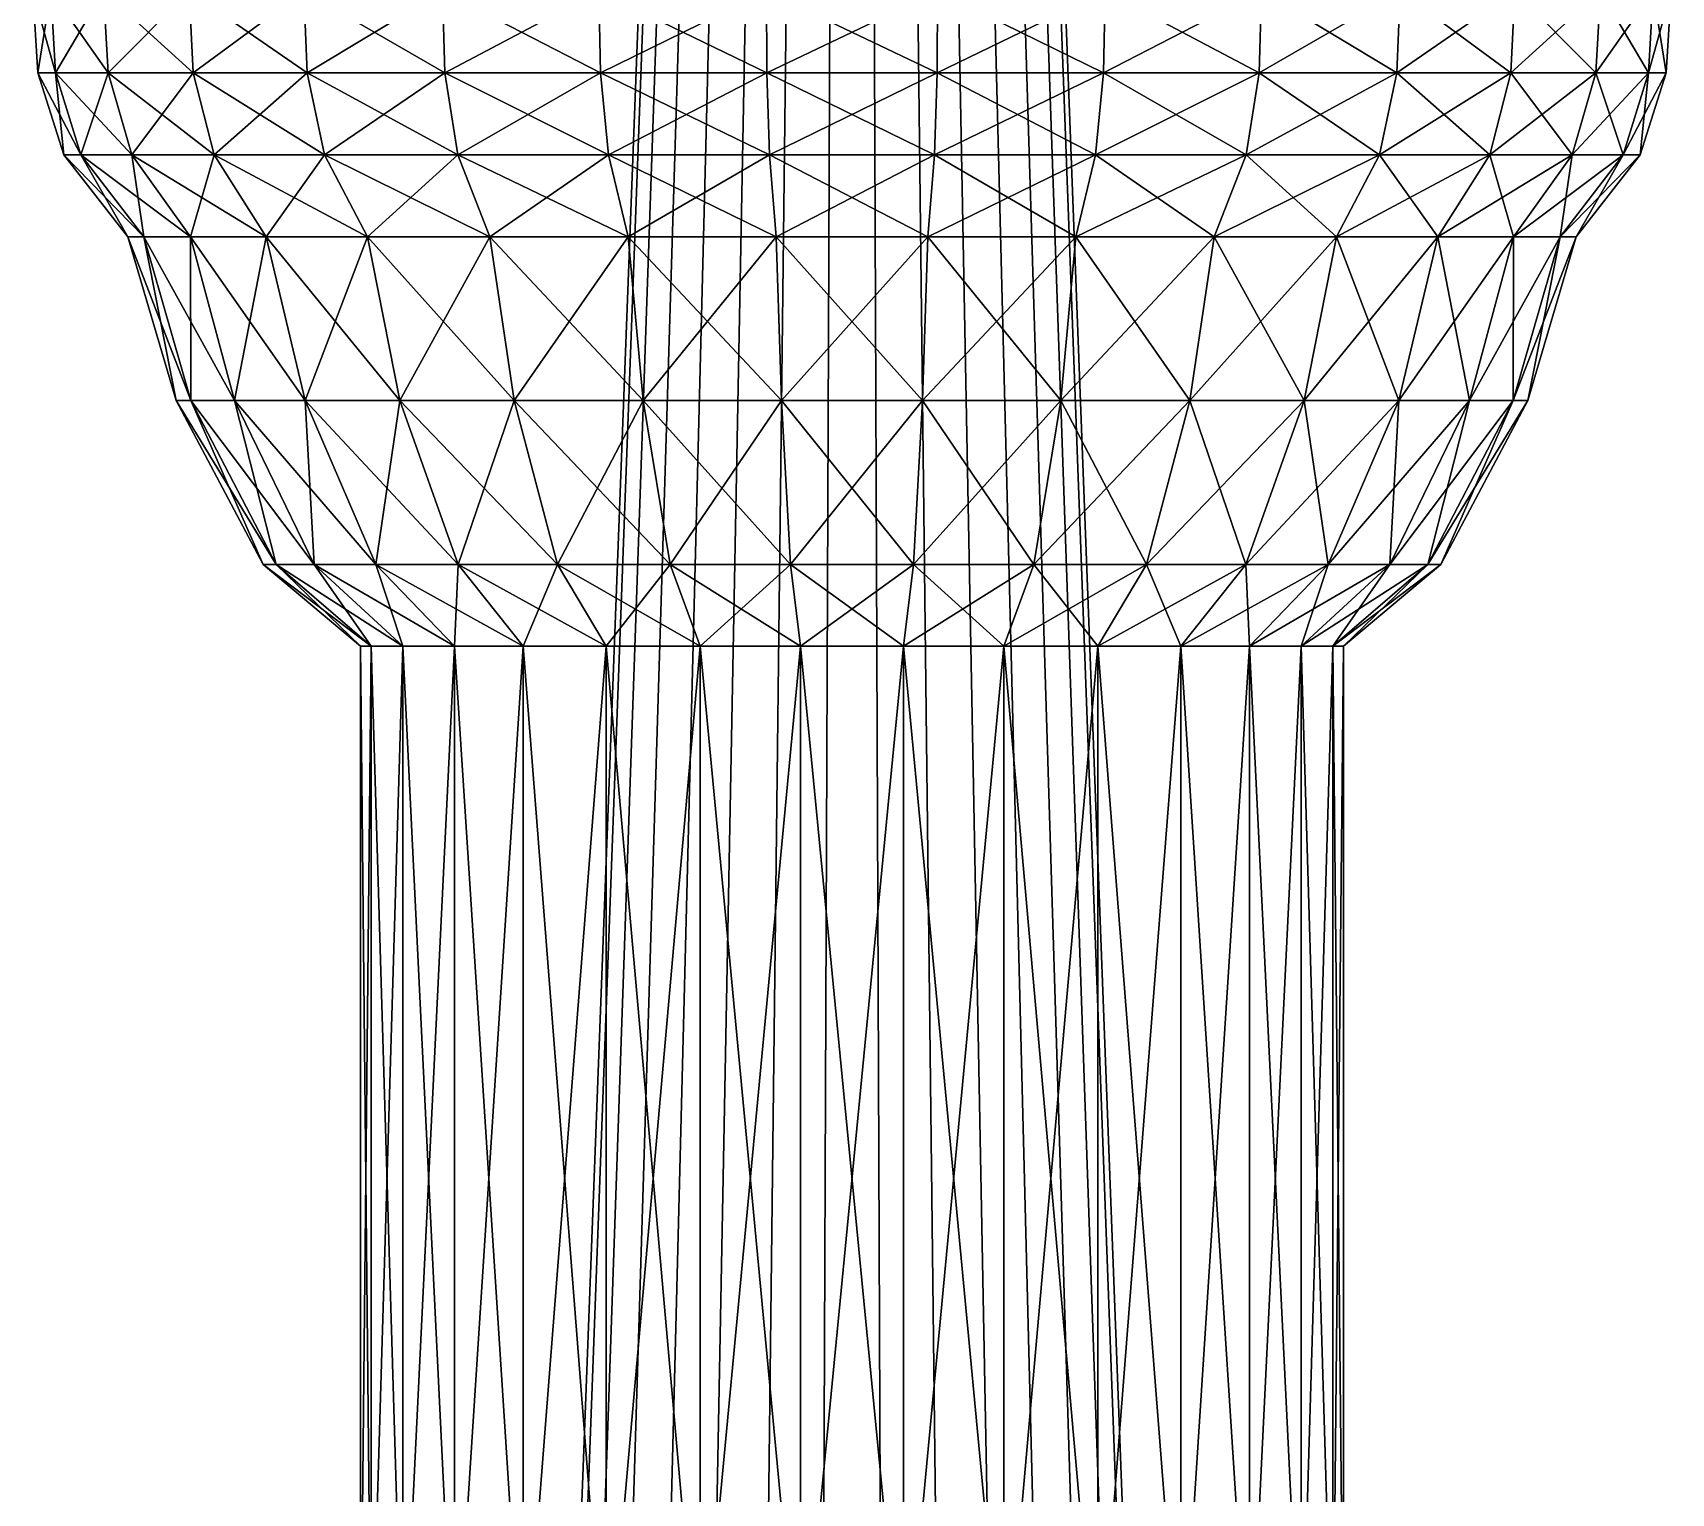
# Model space of a CAD drawing. Extents: x -6.9 to 5, y -21.1 to 53.8.
# Drawn here: x -5 to 5, y -1.67 to 7.25 of the extents above; entities that cross this region are included whole.
import ezdxf

# ---------------------------------------------------------------- set-up
doc = ezdxf.new("R2010")
doc.units = 0
doc.header["$MEASUREMENT"] = 0
doc.layers.add('DEFAULT', color=7, linetype='CONTINUOUS')

msp = doc.modelspace()

# ---------------------------------------------------------------- linework, layer by layer
at = {"layer": 'DEFAULT'}
for points in [[(-1.956295, -11, -0.415823), (0, 41.75), (-2, -11)], [(-2, -11), (0, 41.75), (-1.956295, -11, 0.415823)], [(-1.827091, -11, -0.813473), (0, 41.75), (-1.956295, -11, -0.415823)], [(-1.956295, -11, 0.415823), (0, 41.75), (-1.827091, -11, 0.813473)], [(-1.618034, -11, -1.17557), (0, 41.75), (-1.827091, -11, -0.813473)], [(-1.827091, -11, 0.813473), (0, 41.75), (-1.618034, -11, 1.17557)], [(-1.338261, -11, -1.48629), (0, 41.75), (-1.618034, -11, -1.175571)], [(-1.618034, -11, 1.175571), (0, 41.75), (-1.338261, -11, 1.48629)], [(-1, -11, -1.732051), (0, 41.75), (-1.338261, -11, -1.48629)], [(-1.338261, -11, 1.48629), (0, 41.75), (-1, -11, 1.732051)], [(-0.618034, -11, -1.902113), (0, 41.75), (-1, -11, -1.732051)], [(-1, -11, 1.732051), (0, 41.75), (-0.618034, -11, 1.902113)], [(-0.209057, -11, -1.989044), (0, 41.75), (-0.618034, -11, -1.902113)], [(-0.618034, -11, 1.902113), (0, 41.75), (-0.209057, -11, 1.989044)], [(0.209057, -11, -1.989044), (0, 41.75), (-0.209057, -11, -1.989044)], [(-0.209057, -11, 1.989044), (0, 41.75), (0.209057, -11, 1.989044)], [(0.209057, -11, 1.989044), (0, 41.75), (0.618034, -11, 1.902113)], [(0.618034, -11, 1.902113), (0, 41.75), (1, -11, 1.732051)], [(1, -11, 1.732051), (0, 41.75), (1.338261, -11, 1.48629)], [(1.338261, -11, 1.48629), (0, 41.75), (1.618034, -11, 1.175571)], [(1.618034, -11, 1.17557), (0, 41.75), (1.827091, -11, 0.813473)], [(1.827091, -11, 0.813473), (0, 41.75), (1.956295, -11, 0.415823)], [(1.956295, -11, 0.415823), (0, 41.75), (2, -11)], [(2, -11), (0, 41.75), (1.956295, -11, -0.415823)], [(1.956295, -11, -0.415823), (0, 41.75), (1.827091, -11, -0.813473)], [(1.827091, -11, -0.813473), (0, 41.75), (1.618034, -11, -1.17557)], [(1.618034, -11, -1.175571), (0, 41.75), (1.338261, -11, -1.48629)], [(1.338261, -11, -1.48629), (0, 41.75), (1, -11, -1.732051)], [(1, -11, -1.732051), (0, 41.75), (0.618034, -11, -1.902113)], [(0.618034, -11, -1.902113), (0, 41.75), (0.209057, -11, -1.989044)], [(-4.890738, 7.5, 1.039558), (-5, 7.5), (-4.969227, 7, -0.000001)], [(-4.860636, 7, -1.033161), (-4.969227, 7, 0.000001), (-5, 7.5)], [(-5, 7.5), (-4.890738, 7.5, -1.039558), (-4.860636, 7, -1.033161)], [(-4.969227, 7, -0.000001), (-4.860636, 7, 1.033161), (-4.890738, 7.5, 1.039558)], [(-4.567728, 7.5, 2.033683), (-4.890738, 7.5, 1.039559), (-4.860638, 7, 1.033159)], [(-4.539614, 7, -2.021167), (-4.860638, 7, -1.033159), (-4.890738, 7.5, -1.039559)], [(-4.890738, 7.5, -1.039559), (-4.567728, 7.5, -2.033683), (-4.539614, 7, -2.021167)], [(-4.860638, 7, 1.033159), (-4.539614, 7, 2.021167), (-4.567728, 7.5, 2.033683)], [(-4.045086, 7.5, 2.938926), (-4.567728, 7.5, 2.033683), (-4.539614, 7, 2.021166)], [(-4.020187, 7, -2.920839), (-4.539614, 7, -2.021166), (-4.567728, 7.5, -2.033683)], [(-4.567728, 7.5, -2.033683), (-4.045086, 7.5, -2.938926), (-4.020187, 7, -2.920839)], [(-4.539614, 7, 2.021166), (-4.020187, 7, 2.920839), (-4.045086, 7.5, 2.938926)], [(-3.345654, 7.5, 3.715724), (-4.045084, 7.5, 2.938926), (-4.020189, 7, 2.920837)], [(-3.32506, 7, -3.692855), (-4.020189, 7, -2.920837), (-4.045084, 7.5, -2.938926)], [(-4.045084, 7.5, -2.938926), (-3.345654, 7.5, -3.715724), (-3.32506, 7, -3.692855)], [(-4.020189, 7, 2.920837), (-3.32506, 7, 3.692855), (-3.345654, 7.5, 3.715724)], [(-2.5, 7.5, 4.330127), (-3.345654, 7.5, 3.715724), (-3.325062, 7, 3.692854)], [(-2.484612, 7, -4.303476), (-3.325062, 7, -3.692854), (-3.345654, 7.5, -3.715724)], [(-3.345654, 7.5, -3.715724), (-2.5, 7.5, -4.330127), (-2.484612, 7, -4.303476)], [(-3.325062, 7, 3.692854), (-2.484612, 7, 4.303476), (-2.5, 7.5, 4.330127)], [(-1.545086, 7.5, 4.755282), (-2.5, 7.5, 4.330127), (-2.484612, 7, 4.303476)], [(-1.535576, 7, -4.726015), (-2.484612, 7, -4.303476), (-2.5, 7.5, -4.330127)], [(-2.5, 7.5, -4.330127), (-1.545086, 7.5, -4.755282), (-1.535576, 7, -4.726015)], [(-2.484612, 7, 4.303476), (-1.535576, 7, 4.726015), (-1.545086, 7.5, 4.755282)], [(-0.522644, 7.5, 4.97261), (-1.545082, 7.5, 4.755283), (-1.535576, 7, 4.726015)], [(-0.519424, 7, -4.942004), (-1.535576, 7, -4.726015), (-1.545082, 7.5, -4.755283)], [(-1.545082, 7.5, -4.755283), (-0.522644, 7.5, -4.97261), (-0.519424, 7, -4.942004)], [(-1.535576, 7, 4.726015), (-0.519424, 7, 4.942004), (-0.522644, 7.5, 4.97261)], [(0.522644, 7.5, 4.97261), (-0.522644, 7.5, 4.97261), (-0.519424, 7, 4.942004)], [(0.519424, 7, -4.942004), (-0.519424, 7, -4.942004), (-0.522644, 7.5, -4.97261)], [(-0.522644, 7.5, -4.97261), (0.522644, 7.5, -4.97261), (0.519424, 7, -4.942004)], [(-0.519424, 7, 4.942004), (0.519424, 7, 4.942004), (0.522644, 7.5, 4.97261)], [(1.535576, 7, -4.726015), (0.519424, 7, -4.942004), (0.522644, 7.5, -4.97261)], [(0.519424, 7, 4.942004), (1.535576, 7, 4.726015), (1.545082, 7.5, 4.755283)], [(1.545082, 7.5, 4.755283), (0.522644, 7.5, 4.97261), (0.519424, 7, 4.942004)], [(0.522644, 7.5, -4.97261), (1.545082, 7.5, -4.755283), (1.535576, 7, -4.726015)], [(2.484612, 7, -4.303476), (1.535576, 7, -4.726015), (1.545086, 7.5, -4.755282)], [(1.535576, 7, 4.726015), (2.484612, 7, 4.303476), (2.5, 7.5, 4.330127)], [(2.5, 7.5, 4.330127), (1.545086, 7.5, 4.755282), (1.535576, 7, 4.726015)], [(1.545086, 7.5, -4.755282), (2.5, 7.5, -4.330127), (2.484612, 7, -4.303476)], [(3.325062, 7, -3.692854), (2.484612, 7, -4.303476), (2.5, 7.5, -4.330127)], [(2.484612, 7, 4.303476), (3.325062, 7, 3.692854), (3.345654, 7.5, 3.715724)], [(3.345654, 7.5, 3.715724), (2.5, 7.5, 4.330127), (2.484612, 7, 4.303476)], [(2.5, 7.5, -4.330127), (3.345654, 7.5, -3.715724), (3.325062, 7, -3.692854)], [(4.020187, 7, -2.920837), (3.325058, 7, -3.692855), (3.345654, 7.5, -3.715724)], [(3.325058, 7, 3.692855), (4.020187, 7, 2.920837), (4.045082, 7.5, 2.938926)], [(4.045082, 7.5, 2.938926), (3.345654, 7.5, 3.715724), (3.325058, 7, 3.692855)], [(3.345654, 7.5, -3.715724), (4.045082, 7.5, -2.938926), (4.020187, 7, -2.920837)], [(4.539612, 7, -2.021166), (4.020187, 7, -2.920839), (4.045086, 7.5, -2.938926)], [(4.020187, 7, 2.920839), (4.539612, 7, 2.021166), (4.567726, 7.5, 2.033683)], [(4.567726, 7.5, 2.033683), (4.045086, 7.5, 2.938926), (4.020187, 7, 2.920839)], [(4.045086, 7.5, -2.938926), (4.567726, 7.5, -2.033683), (4.539612, 7, -2.021166)], [(4.860638, 7, -1.033159), (4.539612, 7, -2.021167), (4.567726, 7.5, -2.033683)], [(4.539612, 7, 2.021167), (4.860638, 7, 1.033159), (4.890739, 7.5, 1.039559)], [(4.890739, 7.5, 1.039559), (4.567726, 7.5, 2.033683), (4.539612, 7, 2.021167)], [(4.567726, 7.5, -2.033683), (4.890739, 7.5, -1.039559), (4.860638, 7, -1.033159)], [(4.969227, 7, 0.000001), (4.860634, 7, -1.033161), (4.890739, 7.5, -1.039558)], [(4.860634, 7, 1.033161), (4.969227, 7, -0.000001), (5, 7.5)], [(5, 7.5), (4.890739, 7.5, 1.039558), (4.860634, 7, 1.033161)], [(4.890739, 7.5, -1.039558), (5, 7.5), (4.969227, 7, 0.000001)], [(-4.969227, 7, 0.000001), (-4.706049, 6.5, -1.000303), (-4.811186, 6.5, 0.000001)], [(-4.706049, 6.5, -1.000303), (-4.969227, 7, 0.000001), (-4.860636, 7, -1.033161)], [(-4.811186, 6.5, -0.000001), (-4.860636, 7, 1.033161), (-4.969227, 7, -0.000001)], [(-4.860638, 7, -1.033159), (-4.395237, 6.5, -1.956886), (-4.706051, 6.5, -1.000301)], [(-4.395237, 6.5, -1.956886), (-4.860638, 7, -1.033159), (-4.539614, 7, -2.021167)], [(-4.706051, 6.5, 1.000301), (-4.539614, 7, 2.021167), (-4.860638, 7, 1.033159)], [(-4.860636, 7, 1.033161), (-4.811186, 6.5, -0.000001), (-4.706049, 6.5, 1.000303)], [(-4.539614, 7, 2.021167), (-4.706051, 6.5, 1.000301), (-4.395237, 6.5, 1.956886)], [(-4.539614, 7, -2.021166), (-3.89233, 6.5, -2.827945), (-4.395237, 6.5, -1.956885)], [(-3.89233, 6.5, -2.827945), (-4.539614, 7, -2.021166), (-4.020187, 7, -2.920839)], [(-4.395237, 6.5, 1.956885), (-4.020187, 7, 2.920839), (-4.539614, 7, 2.021166)], [(-4.020187, 7, 2.920839), (-4.395237, 6.5, 1.956885), (-3.89233, 6.5, 2.827945)], [(-4.020189, 7, -2.920837), (-3.219311, 6.5, -3.575408), (-3.892332, 6.5, -2.827943)], [(-3.219311, 6.5, -3.575408), (-4.020189, 7, -2.920837), (-3.32506, 7, -3.692855)], [(-3.892332, 6.5, 2.827943), (-3.32506, 7, 3.692855), (-4.020189, 7, 2.920837)], [(-3.32506, 7, 3.692855), (-3.892332, 6.5, 2.827943), (-3.219311, 6.5, 3.575408)], [(-3.325062, 7, -3.692854), (-2.405594, 6.5, -4.16661), (-3.219313, 6.5, -3.575407)], [(-2.405594, 6.5, -4.16661), (-3.325062, 7, -3.692854), (-2.484612, 7, -4.303476)], [(-3.219313, 6.5, 3.575407), (-2.484612, 7, 4.303476), (-3.325062, 7, 3.692854)], [(-2.484612, 7, 4.303476), (-3.219313, 6.5, 3.575407), (-2.405594, 6.5, 4.16661)], [(-2.484612, 7, -4.303476), (-1.48674, 6.5, -4.57571), (-2.405594, 6.5, -4.166609)], [(-1.48674, 6.5, -4.57571), (-2.484612, 7, -4.303476), (-1.535576, 7, -4.726015)], [(-2.405594, 6.5, 4.166609), (-1.535576, 7, 4.726015), (-2.484612, 7, 4.303476)], [(-1.535576, 7, 4.726015), (-2.405594, 6.5, 4.166609), (-1.48674, 6.5, 4.57571)], [(-1.535576, 7, -4.726015), (-0.502907, 6.5, -4.78483), (-1.48674, 6.5, -4.575709)], [(-0.502907, 6.5, -4.78483), (-1.535576, 7, -4.726015), (-0.519424, 7, -4.942004)], [(-1.48674, 6.5, 4.575709), (-0.519424, 7, 4.942004), (-1.535576, 7, 4.726015)], [(-0.519424, 7, 4.942004), (-1.48674, 6.5, 4.575709), (-0.502907, 6.5, 4.78483)], [(-0.519424, 7, -4.942004), (0.502907, 6.5, -4.78483), (-0.502907, 6.5, -4.78483)], [(0.502907, 6.5, -4.78483), (-0.519424, 7, -4.942004), (0.519424, 7, -4.942004)], [(-0.502907, 6.5, 4.78483), (0.519424, 7, 4.942004), (-0.519424, 7, 4.942004)], [(0.519424, 7, 4.942004), (-0.502907, 6.5, 4.78483), (0.502907, 6.5, 4.78483)], [(1.535576, 7, 4.726015), (0.502907, 6.5, 4.78483), (1.48674, 6.5, 4.575709)], [(0.502907, 6.5, 4.78483), (1.535576, 7, 4.726015), (0.519424, 7, 4.942004)], [(0.519424, 7, -4.942004), (1.48674, 6.5, -4.575709), (0.502907, 6.5, -4.78483)], [(1.48674, 6.5, -4.575709), (0.519424, 7, -4.942004), (1.535576, 7, -4.726015)], [(2.484612, 7, 4.303476), (1.48674, 6.5, 4.57571), (2.405594, 6.5, 4.166609)], [(1.48674, 6.5, 4.57571), (2.484612, 7, 4.303476), (1.535576, 7, 4.726015)], [(1.535576, 7, -4.726015), (2.405594, 6.5, -4.166609), (1.48674, 6.5, -4.57571)], [(2.405594, 6.5, -4.166609), (1.535576, 7, -4.726015), (2.484612, 7, -4.303476)], [(3.325062, 7, 3.692854), (2.405594, 6.5, 4.16661), (3.219315, 6.5, 3.575407)], [(2.405594, 6.5, 4.16661), (3.325062, 7, 3.692854), (2.484612, 7, 4.303476)], [(2.484612, 7, -4.303476), (3.219315, 6.5, -3.575407), (2.405594, 6.5, -4.16661)], [(3.219315, 6.5, -3.575407), (2.484612, 7, -4.303476), (3.325062, 7, -3.692854)], [(4.020187, 7, 2.920837), (3.219311, 6.5, 3.575408), (3.892334, 6.5, 2.827943)], [(3.219311, 6.5, 3.575408), (4.020187, 7, 2.920837), (3.325058, 7, 3.692855)], [(3.325058, 7, -3.692855), (3.892334, 6.5, -2.827943), (3.219311, 6.5, -3.575408)], [(3.892334, 6.5, -2.827943), (3.325058, 7, -3.692855), (4.020187, 7, -2.920837)], [(4.539612, 7, 2.021166), (3.89233, 6.5, 2.827945), (4.395237, 6.5, 1.956885)], [(3.89233, 6.5, 2.827945), (4.539612, 7, 2.021166), (4.020187, 7, 2.920839)], [(4.020187, 7, -2.920839), (4.395237, 6.5, -1.956885), (3.89233, 6.5, -2.827945)], [(4.395237, 6.5, -1.956885), (4.020187, 7, -2.920839), (4.539612, 7, -2.021166)], [(4.860638, 7, 1.033159), (4.395237, 6.5, 1.956886), (4.706051, 6.5, 1.000301)], [(4.395237, 6.5, 1.956886), (4.860638, 7, 1.033159), (4.539612, 7, 2.021167)], [(4.539612, 7, -2.021167), (4.706051, 6.5, -1.000301), (4.395237, 6.5, -1.956886)], [(4.706051, 6.5, -1.000301), (4.539612, 7, -2.021167), (4.860638, 7, -1.033159)], [(4.969227, 7, -0.000001), (4.706047, 6.5, 1.000303), (4.811188, 6.5, -0.000001)], [(4.706047, 6.5, 1.000303), (4.969227, 7, -0.000001), (4.860634, 7, 1.033161)], [(4.860634, 7, -1.033161), (4.811188, 6.5, 0.000001), (4.706047, 6.5, -1.000303)], [(4.811188, 6.5, 0.000001), (4.860634, 7, -1.033161), (4.969227, 7, 0.000001)], [(-4.811186, 6.5, 0.000001), (-4.322701, 6, -0.918817), (-4.419271, 6, -0.000001)], [(-4.322701, 6, -0.918817), (-4.811186, 6.5, 0.000001), (-4.706049, 6.5, -1.000303)], [(-4.419271, 6, 0.000001), (-4.706049, 6.5, 1.000303), (-4.811186, 6.5, -0.000001)], [(-4.706051, 6.5, -1.000301), (-4.037207, 6, -1.797479), (-4.322701, 6, -0.918819)], [(-4.037207, 6, -1.797479), (-4.706051, 6.5, -1.000301), (-4.395237, 6.5, -1.956886)], [(-4.322701, 6, 0.918819), (-4.395237, 6.5, 1.956886), (-4.706051, 6.5, 1.000301)], [(-4.706049, 6.5, 1.000303), (-4.419271, 6, 0.000001), (-4.322701, 6, 0.918817)], [(-4.395237, 6.5, -1.956885), (-3.575266, 6, -2.597582), (-4.037205, 6, -1.79748)], [(-3.575266, 6, -2.597582), (-4.395237, 6.5, -1.956885), (-3.89233, 6.5, -2.827945)], [(-4.395237, 6.5, 1.956886), (-4.322701, 6, 0.918819), (-4.037207, 6, 1.797479)], [(-4.037205, 6, 1.79748), (-3.89233, 6.5, 2.827945), (-4.395237, 6.5, 1.956885)], [(-3.89233, 6.5, 2.827945), (-4.037205, 6, 1.79748), (-3.575266, 6, 2.597582)], [(-3.892332, 6.5, -2.827943), (-2.957069, 6, -3.284158), (-3.575266, 6, -2.597583)], [(-2.957069, 6, -3.284158), (-3.892332, 6.5, -2.827943), (-3.219311, 6.5, -3.575408)], [(-3.575266, 6, 2.597583), (-3.219311, 6.5, 3.575408), (-3.892332, 6.5, 2.827943)], [(-3.219311, 6.5, 3.575408), (-3.575266, 6, 2.597583), (-2.957069, 6, 3.284158)], [(-3.219313, 6.5, -3.575407), (-2.209637, 6, -3.827201), (-2.957069, 6, -3.284159)], [(-2.209637, 6, -3.827201), (-3.219313, 6.5, -3.575407), (-2.405594, 6.5, -4.16661)], [(-2.957069, 6, 3.284159), (-2.405594, 6.5, 4.16661), (-3.219313, 6.5, 3.575407)], [(-2.405594, 6.5, 4.16661), (-2.957069, 6, 3.284159), (-2.209637, 6, 3.827201)], [(-2.405594, 6.5, -4.166609), (-1.365631, 6, -4.202977), (-2.209633, 6, -3.827202)], [(-1.365631, 6, -4.202977), (-2.405594, 6.5, -4.166609), (-1.48674, 6.5, -4.57571)], [(-2.209633, 6, 3.827202), (-1.48674, 6.5, 4.57571), (-2.405594, 6.5, 4.166609)], [(-1.48674, 6.5, 4.57571), (-2.209633, 6, 3.827202), (-1.365631, 6, 4.202977)], [(-1.48674, 6.5, -4.575709), (-0.461941, 6, -4.395062), (-1.365631, 6, -4.202977)], [(-0.461941, 6, -4.395062), (-1.48674, 6.5, -4.575709), (-0.502907, 6.5, -4.78483)], [(-1.365631, 6, 4.202977), (-0.502907, 6.5, 4.78483), (-1.48674, 6.5, 4.575709)], [(-0.502907, 6.5, 4.78483), (-1.365631, 6, 4.202977), (-0.461941, 6, 4.395062)], [(-0.502907, 6.5, -4.78483), (0.461937, 6, -4.395062), (-0.461937, 6, -4.395062)], [(0.461937, 6, -4.395062), (-0.502907, 6.5, -4.78483), (0.502907, 6.5, -4.78483)], [(-0.461937, 6, 4.395062), (0.502907, 6.5, 4.78483), (-0.502907, 6.5, 4.78483)], [(0.502907, 6.5, 4.78483), (-0.461937, 6, 4.395062), (0.461937, 6, 4.395062)], [(1.48674, 6.5, 4.575709), (0.461941, 6, 4.395062), (1.365631, 6, 4.202977)], [(0.461941, 6, 4.395062), (1.48674, 6.5, 4.575709), (0.502907, 6.5, 4.78483)], [(0.502907, 6.5, -4.78483), (1.365631, 6, -4.202977), (0.461941, 6, -4.395062)], [(1.365631, 6, -4.202977), (0.502907, 6.5, -4.78483), (1.48674, 6.5, -4.575709)], [(2.405594, 6.5, 4.166609), (1.365631, 6, 4.202977), (2.209633, 6, 3.827202)], [(1.365631, 6, 4.202977), (2.405594, 6.5, 4.166609), (1.48674, 6.5, 4.57571)], [(1.48674, 6.5, -4.57571), (2.209633, 6, -3.827202), (1.365631, 6, -4.202977)], [(2.209633, 6, -3.827202), (1.48674, 6.5, -4.57571), (2.405594, 6.5, -4.166609)], [(3.219315, 6.5, 3.575407), (2.209637, 6, 3.827201), (2.957069, 6, 3.284159)], [(2.209637, 6, 3.827201), (3.219315, 6.5, 3.575407), (2.405594, 6.5, 4.16661)], [(2.405594, 6.5, -4.16661), (2.957069, 6, -3.284159), (2.209637, 6, -3.827201)], [(2.957069, 6, -3.284159), (2.405594, 6.5, -4.16661), (3.219315, 6.5, -3.575407)], [(3.892334, 6.5, 2.827943), (2.957069, 6, 3.284158), (3.575264, 6, 2.597583)], [(2.957069, 6, 3.284158), (3.892334, 6.5, 2.827943), (3.219311, 6.5, 3.575408)], [(3.219311, 6.5, -3.575408), (3.575264, 6, -2.597583), (2.957069, 6, -3.284158)], [(3.575264, 6, -2.597583), (3.219311, 6.5, -3.575408), (3.892334, 6.5, -2.827943)], [(4.395237, 6.5, 1.956885), (3.575264, 6, 2.597582), (4.037205, 6, 1.79748)], [(3.575264, 6, 2.597582), (4.395237, 6.5, 1.956885), (3.89233, 6.5, 2.827945)], [(3.89233, 6.5, -2.827945), (4.037205, 6, -1.79748), (3.575264, 6, -2.597582)], [(4.037205, 6, -1.79748), (3.89233, 6.5, -2.827945), (4.395237, 6.5, -1.956885)], [(4.706051, 6.5, 1.000301), (4.037209, 6, 1.797479), (4.322701, 6, 0.918819)], [(4.037209, 6, 1.797479), (4.706051, 6.5, 1.000301), (4.395237, 6.5, 1.956886)], [(4.395237, 6.5, -1.956886), (4.322701, 6, -0.918819), (4.037209, 6, -1.797479)], [(4.811188, 6.5, -0.000001), (4.322701, 6, 0.918817), (4.419273, 6, 0.000001)], [(4.322701, 6, 0.918817), (4.811188, 6.5, -0.000001), (4.706047, 6.5, 1.000303)], [(4.706047, 6.5, -1.000303), (4.419273, 6, -0.000001), (4.322701, 6, -0.918817)], [(4.322701, 6, -0.918819), (4.395237, 6.5, -1.956886), (4.706051, 6.5, -1.000301)], [(4.419273, 6, -0.000001), (4.706047, 6.5, -1.000303), (4.811188, 6.5, 0.000001)], [(-4.419271, 6, -0.000001), (-4.034796, 5, -0.857623), (-4.124937, 5)], [(-4.034796, 5, -0.857623), (-4.419271, 6, -0.000001), (-4.322701, 6, -0.918817)], [(-4.124937, 5), (-4.322701, 6, 0.918817), (-4.419271, 6, 0.000001)], [(-4.322701, 6, -0.918819), (-3.768316, 5, -1.677763), (-4.034796, 5, -0.857622)], [(-3.768316, 5, -1.677763), (-4.322701, 6, -0.918819), (-4.037207, 6, -1.797479)], [(-4.322701, 6, 0.918817), (-4.124937, 5), (-4.034796, 5, 0.857623)], [(-4.034796, 5, 0.857622), (-4.037207, 6, 1.797479), (-4.322701, 6, 0.918819)], [(-4.037207, 6, 1.797479), (-4.034796, 5, 0.857622), (-3.768316, 5, 1.677763)], [(-4.037205, 6, -1.79748), (-3.337143, 5, -2.424577), (-3.768316, 5, -1.677763)], [(-3.337143, 5, -2.424577), (-4.037205, 6, -1.79748), (-3.575266, 6, -2.597582)], [(-3.768316, 5, 1.677763), (-3.575266, 6, 2.597582), (-4.037205, 6, 1.79748)], [(-3.575266, 6, 2.597582), (-3.768316, 5, 1.677763), (-3.337143, 5, 2.424577)], [(-3.575266, 6, -2.597583), (-2.76012, 5, -3.065425), (-3.337143, 5, -2.424577)], [(-2.76012, 5, -3.065425), (-3.575266, 6, -2.597583), (-2.957069, 6, -3.284158)], [(-3.337143, 5, 2.424577), (-2.957069, 6, 3.284158), (-3.575266, 6, 2.597583)], [(-2.957069, 6, 3.284158), (-3.337143, 5, 2.424577), (-2.76012, 5, 3.065425)], [(-2.957069, 6, -3.284159), (-2.062469, 5, -3.572299), (-2.76012, 5, -3.065425)], [(-2.062469, 5, -3.572299), (-2.957069, 6, -3.284159), (-2.209637, 6, -3.827201)], [(-2.76012, 5, 3.065425), (-2.209637, 6, 3.827201), (-2.957069, 6, 3.284159)], [(-2.209637, 6, 3.827201), (-2.76012, 5, 3.065425), (-2.062469, 5, 3.572299)], [(-2.209633, 6, -3.827202), (-1.274673, 5, -3.923047), (-2.062469, 5, -3.572299)], [(-1.274673, 5, -3.923047), (-2.209633, 6, -3.827202), (-1.365631, 6, -4.202977)], [(-2.062469, 5, 3.572299), (-1.365631, 6, 4.202977), (-2.209633, 6, 3.827202)], [(-1.365631, 6, 4.202977), (-2.062469, 5, 3.572299), (-1.274673, 5, 3.923047)], [(-1.365631, 6, -4.202977), (-0.431175, 5, -4.102339), (-1.274673, 5, -3.923047)], [(-0.431175, 5, -4.102339), (-1.365631, 6, -4.202977), (-0.461941, 6, -4.395062)], [(-1.274673, 5, 3.923047), (-0.461941, 6, 4.395062), (-1.365631, 6, 4.202977)], [(-0.461941, 6, 4.395062), (-1.274673, 5, 3.923047), (-0.431175, 5, 4.102339)], [(-0.461937, 6, -4.395062), (0.431175, 5, -4.102339), (-0.431175, 5, -4.102339)], [(0.431175, 5, -4.102339), (-0.461937, 6, -4.395062), (0.461937, 6, -4.395062)], [(-0.431175, 5, 4.102339), (0.461937, 6, 4.395062), (-0.461937, 6, 4.395062)], [(0.461937, 6, 4.395062), (-0.431175, 5, 4.102339), (0.431175, 5, 4.102339)], [(1.365631, 6, 4.202977), (0.431175, 5, 4.102339), (1.274673, 5, 3.923047)], [(0.431175, 5, 4.102339), (1.365631, 6, 4.202977), (0.461941, 6, 4.395062)], [(0.461941, 6, -4.395062), (1.274673, 5, -3.923047), (0.431175, 5, -4.102339)], [(1.274673, 5, -3.923047), (0.461941, 6, -4.395062), (1.365631, 6, -4.202977)], [(2.209633, 6, 3.827202), (1.274673, 5, 3.923047), (2.062469, 5, 3.572299)], [(1.274673, 5, 3.923047), (2.209633, 6, 3.827202), (1.365631, 6, 4.202977)], [(1.365631, 6, -4.202977), (2.062469, 5, -3.572299), (1.274673, 5, -3.923047)], [(2.062469, 5, -3.572299), (1.365631, 6, -4.202977), (2.209633, 6, -3.827202)], [(2.957069, 6, 3.284159), (2.062469, 5, 3.572299), (2.76012, 5, 3.065425)], [(2.062469, 5, 3.572299), (2.957069, 6, 3.284159), (2.209637, 6, 3.827201)], [(2.209637, 6, -3.827201), (2.76012, 5, -3.065425), (2.062469, 5, -3.572299)], [(2.76012, 5, -3.065425), (2.209637, 6, -3.827201), (2.957069, 6, -3.284159)], [(3.575264, 6, 2.597583), (2.76012, 5, 3.065425), (3.337143, 5, 2.424577)], [(2.76012, 5, 3.065425), (3.575264, 6, 2.597583), (2.957069, 6, 3.284158)], [(2.957069, 6, -3.284158), (3.337143, 5, -2.424577), (2.76012, 5, -3.065425)], [(3.337143, 5, -2.424577), (2.957069, 6, -3.284158), (3.575264, 6, -2.597583)], [(4.037205, 6, 1.79748), (3.337143, 5, 2.424577), (3.768318, 5, 1.677763)], [(3.337143, 5, 2.424577), (4.037205, 6, 1.79748), (3.575264, 6, 2.597582)], [(3.575264, 6, -2.597582), (3.768318, 5, -1.677763), (3.337143, 5, -2.424577)], [(3.768318, 5, -1.677763), (3.575264, 6, -2.597582), (4.037205, 6, -1.79748)], [(4.322701, 6, 0.918819), (3.768318, 5, 1.677763), (4.034798, 5, 0.857622)], [(3.768318, 5, 1.677763), (4.322701, 6, 0.918819), (4.037209, 6, 1.797479)], [(4.037209, 6, -1.797479), (4.034798, 5, -0.857622), (3.768318, 5, -1.677763)], [(4.419273, 6, 0.000001), (4.034798, 5, 0.857623), (4.124939, 5)], [(4.034798, 5, 0.857623), (4.419273, 6, 0.000001), (4.322701, 6, 0.918817)], [(4.322701, 6, -0.918817), (4.124939, 5), (4.034798, 5, -0.857623)], [(4.034798, 5, -0.857622), (4.037209, 6, -1.797479), (4.322701, 6, -0.918819)], [(4.124939, 5), (4.322701, 6, -0.918817), (4.419273, 6, -0.000001)], [(-4.034796, 5, 0.857623), (-4.124937, 5), (-3.593233, 4)], [(-3.514713, 4, -0.747075), (-3.593233, 4), (-4.124937, 5)], [(-4.124937, 5), (-4.034796, 5, -0.857623), (-3.514713, 4, -0.747075)], [(-3.768316, 5, 1.677763), (-4.034796, 5, 0.857622), (-3.514713, 4, 0.747075)], [(-3.593233, 4), (-3.514713, 4, 0.747075), (-4.034796, 5, 0.857623)], [(-3.282581, 4, -1.4615), (-3.514713, 4, -0.747075), (-4.034796, 5, -0.857622)], [(-4.034796, 5, -0.857622), (-3.768316, 5, -1.677763), (-3.282581, 4, -1.4615)], [(-3.337143, 5, 2.424577), (-3.768316, 5, 1.677763), (-3.282581, 4, 1.4615)], [(-3.514713, 4, 0.747075), (-3.282581, 4, 1.4615), (-3.768316, 5, 1.677763)], [(-2.906986, 4, -2.11205), (-3.282581, 4, -1.4615), (-3.768316, 5, -1.677763)], [(-3.768316, 5, -1.677763), (-3.337143, 5, -2.424577), (-2.906986, 4, -2.11205)], [(-2.76012, 5, 3.065425), (-3.337143, 5, 2.424577), (-2.906986, 4, 2.11205)], [(-3.282581, 4, 1.4615), (-2.906986, 4, 2.11205), (-3.337143, 5, 2.424577)], [(-2.404343, 4, -2.670293), (-2.906986, 4, -2.11205), (-3.337143, 5, -2.424577)], [(-3.337143, 5, -2.424577), (-2.76012, 5, -3.065425), (-2.404343, 4, -2.670293)], [(-2.906986, 4, 2.11205), (-2.404343, 4, 2.670293), (-2.76012, 5, 3.065425)], [(-2.062469, 5, 3.572299), (-2.76012, 5, 3.065425), (-2.404343, 4, 2.670293)], [(-1.796616, 4, -3.111831), (-2.404343, 4, -2.670293), (-2.76012, 5, -3.065425)], [(-2.76012, 5, -3.065425), (-2.062469, 5, -3.572299), (-1.796616, 4, -3.111831)], [(-2.404343, 4, 2.670293), (-1.796616, 4, 3.111831), (-2.062469, 5, 3.572299)], [(-1.274673, 5, 3.923047), (-2.062469, 5, 3.572299), (-1.796616, 4, 3.111832)], [(-1.110371, 4, -3.417368), (-1.796616, 4, -3.111832), (-2.062469, 5, -3.572299)], [(-2.062469, 5, -3.572299), (-1.274673, 5, -3.923047), (-1.110371, 4, -3.417368)], [(-1.796616, 4, 3.111832), (-1.110371, 4, 3.417368), (-1.274673, 5, 3.923047)], [(-0.431175, 5, 4.102339), (-1.274673, 5, 3.923047), (-1.110371, 4, 3.417368)], [(-0.375595, 4, -3.57355), (-1.110371, 4, -3.417368), (-1.274673, 5, -3.923047)], [(-1.274673, 5, -3.923047), (-0.431175, 5, -4.102339), (-0.375595, 4, -3.57355)], [(-1.110371, 4, 3.417368), (-0.375595, 4, 3.57355), (-0.431175, 5, 4.102339)], [(0.431175, 5, 4.102339), (-0.431175, 5, 4.102339), (-0.375595, 4, 3.57355)], [(0.375595, 4, -3.57355), (-0.375595, 4, -3.57355), (-0.431175, 5, -4.102339)], [(-0.431175, 5, -4.102339), (0.431175, 5, -4.102339), (0.375595, 4, -3.57355)], [(-0.375595, 4, 3.57355), (0.375595, 4, 3.57355), (0.431175, 5, 4.102339)], [(1.110371, 4, -3.417368), (0.375595, 4, -3.57355), (0.431175, 5, -4.102339)], [(0.375595, 4, 3.57355), (1.110371, 4, 3.417368), (1.274673, 5, 3.923047)], [(1.274673, 5, 3.923047), (0.431175, 5, 4.102339), (0.375595, 4, 3.57355)], [(0.431175, 5, -4.102339), (1.274673, 5, -3.923047), (1.110371, 4, -3.417368)], [(1.796616, 4, -3.111832), (1.110371, 4, -3.417368), (1.274673, 5, -3.923047)], [(1.110371, 4, 3.417368), (1.796616, 4, 3.111832), (2.062469, 5, 3.572299)], [(2.062469, 5, 3.572299), (1.274673, 5, 3.923047), (1.110371, 4, 3.417368)], [(1.274673, 5, -3.923047), (2.062469, 5, -3.572299), (1.796616, 4, -3.111832)], [(2.404343, 4, -2.670293), (1.796616, 4, -3.111831), (2.062469, 5, -3.572299)], [(1.796616, 4, 3.111831), (2.404343, 4, 2.670293), (2.76012, 5, 3.065425)], [(2.76012, 5, 3.065425), (2.062469, 5, 3.572299), (1.796616, 4, 3.111831)], [(2.062469, 5, -3.572299), (2.76012, 5, -3.065425), (2.404343, 4, -2.670293)], [(2.906986, 4, -2.11205), (2.404343, 4, -2.670293), (2.76012, 5, -3.065425)], [(2.404343, 4, 2.670293), (2.906986, 4, 2.11205), (3.337143, 5, 2.424577)], [(3.337143, 5, 2.424577), (2.76012, 5, 3.065425), (2.404343, 4, 2.670293)], [(2.76012, 5, -3.065425), (3.337143, 5, -2.424577), (2.906986, 4, -2.11205)], [(3.282581, 4, -1.4615), (2.906986, 4, -2.11205), (3.337143, 5, -2.424577)], [(2.906986, 4, 2.11205), (3.282581, 4, 1.4615), (3.768318, 5, 1.677763)], [(3.768318, 5, 1.677763), (3.337143, 5, 2.424577), (2.906986, 4, 2.11205)], [(3.337143, 5, -2.424577), (3.768318, 5, -1.677763), (3.282581, 4, -1.4615)], [(3.514713, 4, -0.747075), (3.282581, 4, -1.4615), (3.768318, 5, -1.677763)], [(3.282581, 4, 1.4615), (3.514713, 4, 0.747075), (4.034798, 5, 0.857622)], [(4.034798, 5, 0.857622), (3.768318, 5, 1.677763), (3.282581, 4, 1.4615)], [(3.768318, 5, -1.677763), (4.034798, 5, -0.857622), (3.514713, 4, -0.747075)], [(3.593231, 4), (3.514713, 4, -0.747075), (4.034798, 5, -0.857623)], [(3.514713, 4, 0.747075), (3.593231, 4), (4.124939, 5)], [(4.124939, 5), (4.034798, 5, 0.857623), (3.514713, 4, 0.747075)], [(4.034798, 5, -0.857623), (4.124939, 5), (3.593231, 4)], [(-3.593233, 4), (-2.934441, 3.5, -0.623735), (-3, 3.5)], [(-2.934441, 3.5, -0.623735), (-3.593233, 4), (-3.514713, 4, -0.747075)], [(-3, 3.5), (-3.514713, 4, 0.747075), (-3.593233, 4)], [(-3.514713, 4, -0.747075), (-2.740639, 3.5, -1.22021), (-2.934441, 3.5, -0.623735)], [(-2.740639, 3.5, -1.22021), (-3.514713, 4, -0.747075), (-3.282581, 4, -1.4615)], [(-3.514713, 4, 0.747075), (-3, 3.5), (-2.934441, 3.5, 0.623735)], [(-2.934441, 3.5, 0.623735), (-3.282581, 4, 1.4615), (-3.514713, 4, 0.747075)], [(-3.282581, 4, -1.4615), (-2.427052, 3.5, -1.763356), (-2.740639, 3.5, -1.22021)], [(-2.427052, 3.5, -1.763356), (-3.282581, 4, -1.4615), (-2.906986, 4, -2.11205)], [(-3.282581, 4, 1.4615), (-2.934441, 3.5, 0.623735), (-2.740639, 3.5, 1.22021)], [(-2.740639, 3.5, 1.22021), (-2.906986, 4, 2.11205), (-3.282581, 4, 1.4615)], [(-2.906986, 4, -2.11205), (-2.007393, 3.5, -2.229434), (-2.427052, 3.5, -1.763356)], [(-2.007393, 3.5, -2.229434), (-2.906986, 4, -2.11205), (-2.404343, 4, -2.670293)], [(-2.906986, 4, 2.11205), (-2.740639, 3.5, 1.22021), (-2.427052, 3.5, 1.763356)], [(-2.427052, 3.5, 1.763356), (-2.404343, 4, 2.670293), (-2.906986, 4, 2.11205)], [(-2.404343, 4, 2.670293), (-2.427052, 3.5, 1.763356), (-2.007393, 3.5, 2.229434)], [(-2.404343, 4, -2.670293), (-1.5, 3.5, -2.598076), (-2.007393, 3.5, -2.229434)], [(-1.5, 3.5, -2.598076), (-2.404343, 4, -2.670293), (-1.796616, 4, -3.111831)], [(-2.007393, 3.5, 2.229434), (-1.796616, 4, 3.111831), (-2.404343, 4, 2.670293)], [(-1.796616, 4, 3.111831), (-2.007393, 3.5, 2.229434), (-1.5, 3.5, 2.598076)], [(-1.796616, 4, -3.111832), (-0.927052, 3.5, -2.853169), (-1.5, 3.5, -2.598076)], [(-0.927052, 3.5, -2.853169), (-1.796616, 4, -3.111832), (-1.110371, 4, -3.417368)], [(-1.5, 3.5, 2.598076), (-1.110371, 4, 3.417368), (-1.796616, 4, 3.111832)], [(-1.110371, 4, 3.417368), (-1.5, 3.5, 2.598076), (-0.927052, 3.5, 2.853169)], [(-1.110371, 4, -3.417368), (-0.313583, 3.5, -2.983566), (-0.927052, 3.5, -2.853169)], [(-0.313583, 3.5, -2.983566), (-1.110371, 4, -3.417368), (-0.375595, 4, -3.57355)], [(-0.927052, 3.5, 2.853169), (-0.375595, 4, 3.57355), (-1.110371, 4, 3.417368)], [(-0.375595, 4, 3.57355), (-0.927052, 3.5, 2.853169), (-0.313583, 3.5, 2.983566)], [(-0.375595, 4, -3.57355), (0.313583, 3.5, -2.983566), (-0.313583, 3.5, -2.983566)], [(0.313583, 3.5, -2.983566), (-0.375595, 4, -3.57355), (0.375595, 4, -3.57355)], [(-0.313583, 3.5, 2.983566), (0.375595, 4, 3.57355), (-0.375595, 4, 3.57355)], [(0.375595, 4, 3.57355), (-0.313583, 3.5, 2.983566), (0.313583, 3.5, 2.983566)], [(1.110371, 4, 3.417368), (0.313583, 3.5, 2.983566), (0.927052, 3.5, 2.853169)], [(0.313583, 3.5, 2.983566), (1.110371, 4, 3.417368), (0.375595, 4, 3.57355)], [(0.375595, 4, -3.57355), (0.927052, 3.5, -2.853169), (0.313583, 3.5, -2.983566)], [(0.927052, 3.5, -2.853169), (0.375595, 4, -3.57355), (1.110371, 4, -3.417368)], [(1.796616, 4, 3.111832), (0.927052, 3.5, 2.853169), (1.5, 3.5, 2.598076)], [(0.927052, 3.5, 2.853169), (1.796616, 4, 3.111832), (1.110371, 4, 3.417368)], [(1.110371, 4, -3.417368), (1.5, 3.5, -2.598076), (0.927052, 3.5, -2.853169)], [(1.5, 3.5, -2.598076), (1.110371, 4, -3.417368), (1.796616, 4, -3.111832)], [(2.404343, 4, 2.670293), (1.5, 3.5, 2.598076), (2.007393, 3.5, 2.229434)], [(1.5, 3.5, 2.598076), (2.404343, 4, 2.670293), (1.796616, 4, 3.111831)], [(1.796616, 4, -3.111831), (2.007393, 3.5, -2.229434), (1.5, 3.5, -2.598076)], [(2.007393, 3.5, -2.229434), (1.796616, 4, -3.111831), (2.404343, 4, -2.670293)], [(2.906986, 4, 2.11205), (2.007393, 3.5, 2.229434), (2.427052, 3.5, 1.763356)], [(2.007393, 3.5, 2.229434), (2.906986, 4, 2.11205), (2.404343, 4, 2.670293)], [(2.404343, 4, -2.670293), (2.427052, 3.5, -1.763356), (2.007393, 3.5, -2.229434)], [(2.427052, 3.5, -1.763356), (2.404343, 4, -2.670293), (2.906986, 4, -2.11205)], [(3.282581, 4, 1.4615), (2.427052, 3.5, 1.763356), (2.740639, 3.5, 1.22021)], [(2.427052, 3.5, 1.763356), (3.282581, 4, 1.4615), (2.906986, 4, 2.11205)], [(2.906986, 4, -2.11205), (2.740639, 3.5, -1.22021), (2.427052, 3.5, -1.763356)], [(3.514713, 4, 0.747075), (2.740639, 3.5, 1.22021), (2.934441, 3.5, 0.623735)], [(2.740639, 3.5, 1.22021), (3.514713, 4, 0.747075), (3.282581, 4, 1.4615)], [(3.282581, 4, -1.4615), (2.934441, 3.5, -0.623735), (2.740639, 3.5, -1.22021)], [(2.740639, 3.5, -1.22021), (2.906986, 4, -2.11205), (3.282581, 4, -1.4615)], [(3.593231, 4), (2.934441, 3.5, 0.623735), (3, 3.5)], [(2.934441, 3.5, 0.623735), (3.593231, 4), (3.514713, 4, 0.747075)], [(3.514713, 4, -0.747075), (3, 3.5), (2.934441, 3.5, -0.623735)], [(2.934441, 3.5, -0.623735), (3.282581, 4, -1.4615), (3.514713, 4, -0.747075)], [(3, 3.5), (3.514713, 4, -0.747075), (3.593231, 4)], [(-2.934441, -3, 0.623735), (-2.934441, 3.5, 0.623735), (-3, -3)], [(-3, -3), (-3, 3.5), (-2.934441, -3, -0.623735)], [(-2.934441, -3, -0.623735), (-3, 3.5), (-2.934441, 3.5, -0.623735)], [(-3, -3), (-2.934441, 3.5, 0.623735), (-3, 3.5)], [(-2.740639, -3, 1.22021), (-2.740639, 3.5, 1.22021), (-2.934441, -3, 0.623735)], [(-2.934441, -3, -0.623735), (-2.934441, 3.5, -0.623735), (-2.740639, -3, -1.22021)], [(-2.740639, -3, -1.22021), (-2.934441, 3.5, -0.623735), (-2.740639, 3.5, -1.22021)], [(-2.934441, -3, 0.623735), (-2.740639, 3.5, 1.22021), (-2.934441, 3.5, 0.623735)], [(-2.427052, -3, 1.763356), (-2.427052, 3.5, 1.763356), (-2.740639, -3, 1.22021)], [(-2.740639, -3, -1.22021), (-2.740639, 3.5, -1.22021), (-2.427052, -3, -1.763356)], [(-2.427052, -3, -1.763356), (-2.740639, 3.5, -1.22021), (-2.427052, 3.5, -1.763356)], [(-2.740639, -3, 1.22021), (-2.427052, 3.5, 1.763356), (-2.740639, 3.5, 1.22021)], [(-2.007393, -3, 2.229434), (-2.007393, 3.5, 2.229434), (-2.427052, -3, 1.763356)], [(-2.427052, -3, -1.763356), (-2.427052, 3.5, -1.763356), (-2.007393, -3, -2.229434)], [(-2.007393, -3, -2.229434), (-2.427052, 3.5, -1.763356), (-2.007393, 3.5, -2.229434)], [(-2.427052, -3, 1.763356), (-2.007393, 3.5, 2.229434), (-2.427052, 3.5, 1.763356)], [(-1.5, -3, 2.598076), (-1.5, 3.5, 2.598076), (-2.007393, -3, 2.229434)], [(-2.007393, -3, -2.229434), (-2.007393, 3.5, -2.229434), (-1.5, -3, -2.598076)], [(-1.5, -3, -2.598076), (-2.007393, 3.5, -2.229434), (-1.5, 3.5, -2.598076)], [(-2.007393, -3, 2.229434), (-1.5, 3.5, 2.598076), (-2.007393, 3.5, 2.229434)], [(-0.927052, -3, 2.853169), (-0.927052, 3.5, 2.853169), (-1.5, -3, 2.598076)], [(-1.5, -3, -2.598076), (-1.5, 3.5, -2.598076), (-0.927052, -3, -2.853169)], [(-0.927052, -3, -2.853169), (-1.5, 3.5, -2.598076), (-0.927052, 3.5, -2.853169)], [(-1.5, -3, 2.598076), (-0.927052, 3.5, 2.853169), (-1.5, 3.5, 2.598076)], [(-0.313583, -3, 2.983566), (-0.313583, 3.5, 2.983566), (-0.927052, -3, 2.853169)], [(-0.927052, -3, -2.853169), (-0.927052, 3.5, -2.853169), (-0.313583, -3, -2.983566)], [(-0.313583, -3, -2.983566), (-0.927052, 3.5, -2.853169), (-0.313583, 3.5, -2.983566)], [(-0.927052, -3, 2.853169), (-0.313583, 3.5, 2.983566), (-0.927052, 3.5, 2.853169)], [(0.313583, -3, 2.983566), (0.313583, 3.5, 2.983566), (-0.313583, -3, 2.983566)], [(-0.313583, -3, -2.983566), (-0.313583, 3.5, -2.983566), (0.313583, -3, -2.983566)], [(0.313583, -3, -2.983566), (-0.313583, 3.5, -2.983566), (0.313583, 3.5, -2.983566)], [(-0.313583, -3, 2.983566), (0.313583, 3.5, 2.983566), (-0.313583, 3.5, 2.983566)], [(0.313583, -3, -2.983566), (0.313583, 3.5, -2.983566), (0.927052, -3, -2.853169)], [(0.927052, -3, 2.853169), (0.927052, 3.5, 2.853169), (0.313583, -3, 2.983566)], [(0.313583, -3, 2.983566), (0.927052, 3.5, 2.853169), (0.313583, 3.5, 2.983566)], [(0.927052, -3, -2.853169), (0.313583, 3.5, -2.983566), (0.927052, 3.5, -2.853169)], [(0.927052, -3, -2.853169), (0.927052, 3.5, -2.853169), (1.5, -3, -2.598076)], [(1.5, -3, 2.598076), (1.5, 3.5, 2.598076), (0.927052, -3, 2.853169)], [(0.927052, -3, 2.853169), (1.5, 3.5, 2.598076), (0.927052, 3.5, 2.853169)], [(1.5, -3, -2.598076), (0.927052, 3.5, -2.853169), (1.5, 3.5, -2.598076)], [(1.5, -3, -2.598076), (1.5, 3.5, -2.598076), (2.007393, -3, -2.229434)], [(2.007393, -3, 2.229434), (2.007393, 3.5, 2.229434), (1.5, -3, 2.598076)], [(1.5, -3, 2.598076), (2.007393, 3.5, 2.229434), (1.5, 3.5, 2.598076)], [(2.007393, -3, -2.229434), (1.5, 3.5, -2.598076), (2.007393, 3.5, -2.229434)], [(2.007393, -3, -2.229434), (2.007393, 3.5, -2.229434), (2.427052, -3, -1.763356)], [(2.427052, -3, 1.763356), (2.427052, 3.5, 1.763356), (2.007393, -3, 2.229434)], [(2.007393, -3, 2.229434), (2.427052, 3.5, 1.763356), (2.007393, 3.5, 2.229434)], [(2.427052, -3, -1.763356), (2.007393, 3.5, -2.229434), (2.427052, 3.5, -1.763356)], [(2.427052, -3, -1.763356), (2.427052, 3.5, -1.763356), (2.740639, -3, -1.22021)], [(2.740639, -3, 1.22021), (2.740639, 3.5, 1.22021), (2.427052, -3, 1.763356)], [(2.427052, -3, 1.763356), (2.740639, 3.5, 1.22021), (2.427052, 3.5, 1.763356)], [(2.740639, -3, -1.22021), (2.427052, 3.5, -1.763356), (2.740639, 3.5, -1.22021)], [(2.740639, -3, -1.22021), (2.740639, 3.5, -1.22021), (2.934441, -3, -0.623735)], [(2.934441, -3, 0.623735), (2.934441, 3.5, 0.623735), (2.740639, -3, 1.22021)], [(2.740639, -3, 1.22021), (2.934441, 3.5, 0.623735), (2.740639, 3.5, 1.22021)], [(2.934441, -3, -0.623735), (2.740639, 3.5, -1.22021), (2.934441, 3.5, -0.623735)], [(2.934441, -3, -0.623735), (2.934441, 3.5, -0.623735), (3, -3)], [(3, -3), (3, 3.5), (2.934441, -3, 0.623735)], [(2.934441, -3, 0.623735), (3, 3.5), (2.934441, 3.5, 0.623735)], [(3, -3), (2.934441, 3.5, -0.623735), (3, 3.5)]]:
    msp.add_3dface(points, dxfattribs=at)

doc.saveas('drawing.dxf')
